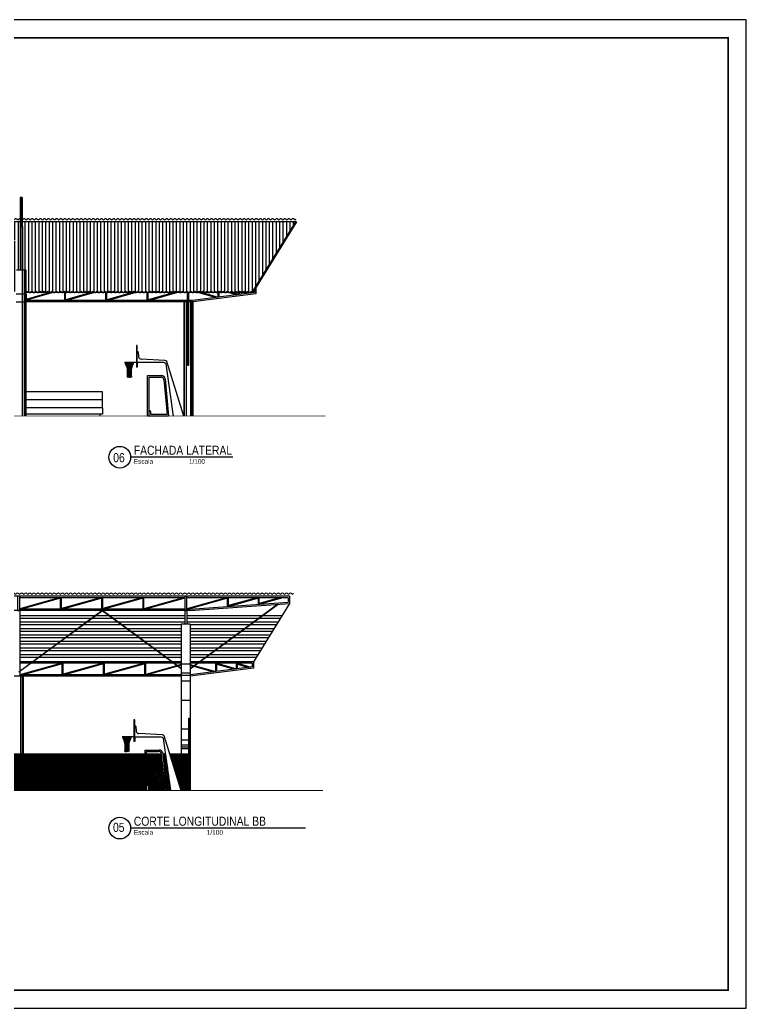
# Model space of a CAD drawing. Extents: x -56 to 214, y 236 to 291.
# Drawn here: x 173.3 to 213.5, y 235.9 to 290.6 of the extents above; entities that cross this region are included whole.
import ezdxf

# ---------------------------------------------------------------- set-up
doc = ezdxf.new("R2010")
doc.units = 0
for name, color, linetype in [('ALAMBRADO', 40, 'CONTINUOUS'), ('CORTE', 7, 'CONTINUOUS'), ('COTAS', 7, 'CONTINUOUS'), ('TELHAS', 6, 'CONTINUOUS')]:
    doc.layers.add(name, color=color, linetype=linetype)
doc.styles.add('COTAS', font='ARIALN.TTF', dxfattribs={"height": 0.15})

# ---------------------------------------------------------------- blocks, each defined once
blk = doc.blocks.new('TLH_OND')
at = {"layer": 'TELHAS'}
blk.add_lwpolyline([(0, 0, -0.638229), (0.113, 0, 0.638229), (0.226, 0, -0.638229), (0.338, 0, 0.638229), (0.451, 0, -0.638229), (0.564, 0, 0.638229), (0.677, 0, -0.638229), (0.79, 0, 0.638229), (0.902, 0, -0.638229), (1.015, 0, 0.638229), (1.128, 0)], format="xyb", dxfattribs=at)

msp = doc.modelspace()

# ---------------------------------------------------------------- hatches: boundary and pattern name
at = {"layer": 'ALAMBRADO'}
h = msp.add_hatch(dxfattribs=at)
h.set_pattern_fill('NET', color=8, scale=0.02, angle=45, style=0)
h.paths.add_polyline_path([(151.0071, 249.8902), (149.3471, 249.8902), (149.3471, 247.9202), (151.0071, 247.9202)])
h.paths.add_polyline_path([(152.7271, 249.8902), (151.0671, 249.8902), (151.0671, 247.9202), (152.7271, 247.9202)])
h.paths.add_polyline_path([(154.4471, 249.8902), (152.7871, 249.8902), (152.7871, 247.9202), (154.4471, 247.9202)])
h.paths.add_polyline_path([(156.1671, 249.8902), (154.5071, 249.8902), (154.5071, 247.9202), (156.1671, 247.9202)])
h.paths.add_polyline_path([(157.8871, 249.8902), (156.2271, 249.8902), (156.2271, 247.9202), (157.8871, 247.9202)])
h.paths.add_polyline_path([(159.6071, 249.8902), (157.9471, 249.8902), (157.9471, 247.9202), (159.6071, 247.9202)])
h.paths.add_polyline_path([(161.3271, 249.8902), (159.6671, 249.8902), (159.6671, 247.9202), (161.3271, 247.9202)])
h.paths.add_polyline_path([(163.0471, 249.8902), (161.3871, 249.8902), (161.3871, 247.9202), (163.0471, 247.9202)])
h.paths.add_polyline_path([(164.7671, 249.8902), (163.1071, 249.8902), (163.1071, 247.9202), (164.7671, 247.9202)])
h.paths.add_polyline_path([(166.4871, 249.8902), (164.8271, 249.8902), (164.8271, 247.9202), (166.4871, 247.9202)])
h.paths.add_polyline_path([(168.2071, 249.8902), (166.5471, 249.8902), (166.5471, 247.9202), (168.2071, 247.9202)])
h.paths.add_polyline_path([(169.9271, 249.8902), (168.2671, 249.8902), (168.2671, 247.9202), (169.9271, 247.9202)])
h.paths.add_polyline_path([(171.6471, 249.8902), (169.9871, 249.8902), (169.9871, 247.9202), (171.6471, 247.9202)])
h.paths.add_polyline_path([(173.3671, 249.8902), (171.7071, 249.8902), (171.7071, 247.9202), (173.3671, 247.9202)])
h.paths.add_polyline_path([(175.0871, 249.8902), (173.4271, 249.8902), (173.4271, 247.9202), (175.0871, 247.9202)])
h.paths.add_polyline_path([(176.8071, 249.8902), (175.1471, 249.8902), (175.1471, 247.9202), (176.8071, 247.9202)])
h.paths.add_polyline_path([(178.5271, 249.8902), (176.8671, 249.8902), (176.8671, 247.9202), (178.5271, 247.9202)])
h.paths.add_polyline_path([(180.2447, 249.8902), (178.5871, 249.8902), (178.5871, 247.9202), (180.2447, 247.9202)])
h.paths.add_polyline_path([(181.143, 249.8902), (180.3247, 249.8902), (180.3247, 248.1502, -1), (180.4247, 248.1502), (180.4247, 248.0002), (181.3247, 248.0002)])
h.paths.add_polyline_path([(181.3958, 249.8902), (181.2288, 249.8902), (181.4047, 247.9202), (181.6745, 247.9202)])
h.paths.add_polyline_path([(181.9671, 249.8902), (181.6324, 249.8902), (181.9671, 248.8132)])
h.paths.add_polyline_path([(182.2447, 249.8902), (182.0271, 249.8902), (182.0271, 248.6202), (182.2447, 247.9202)])
h.paths.add_polyline_path([(182.6625, 249.8902), (182.2447, 249.8902), (182.2447, 247.9202), (182.6625, 247.9202)])
at = {"layer": 'CORTE'}
h = msp.add_hatch(dxfattribs=at)
h.set_pattern_fill('LINE', color=8, scale=0.06, angle=90, style=0)
h.set_pattern_definition([(90, (-45.08816, -48.5162), (-0.1905, 1e-17), [])])
h.paths.add_polyline_path([(147.4062, 275.5299, 0.6382288), (147.519, 275.5299, -0.6382288), (147.6318, 275.5299, 0.6382288), (147.7446, 275.5299, -0.6382288), (147.8574, 275.5299, 0.6382288), (147.9702, 275.5299, -0.6382288), (148.083, 275.5299, 0.6382288), (148.1958, 275.5299, -0.6382288), (148.3086, 275.5299, 0.6382288), (148.4214, 275.5299, -0.6382288), (148.5342, 275.5299, 0.6382288), (148.647, 275.5299, -0.6382288), (148.7598, 275.5299, 0.6382288), (148.8726, 275.5299, -0.6382288), (148.9854, 275.5299, 0.6382288), (149.0982, 275.5299, -0.6382288), (149.211, 275.5299, 0.6382288), (149.3238, 275.5299, -0.6382288), (149.4366, 275.5299, 0.6382288), (149.5494, 275.5299, -0.6382288), (149.6622, 275.5299, 0.6382288), (149.775, 275.5299, -0.6382288), (149.8878, 275.5299, 0.6382288), (150.0006, 275.5299, -0.6382288), (150.1134, 275.5299, 0.6382288), (150.2262, 275.5299, -0.6382288), (150.339, 275.5299, 0.6382288), (150.4518, 275.5299, -0.6382288), (150.5646, 275.5299, 0.6382288), (150.6774, 275.5299, -0.6382288), (150.7902, 275.5299, 0.6382288), (150.903, 275.5299, -0.6382288), (151.0158, 275.5299, 0.6382288), (151.1286, 275.5299, -0.6382288), (151.2415, 275.5299, 0.6382288), (151.3543, 275.5299, -0.6382288), (151.4671, 275.5299, 0.6382288), (151.5799, 275.5299, -0.6382288), (151.6927, 275.5299, 0.6382288), (151.8055, 275.5299, -0.6382288), (151.9183, 275.5299, 0.6382288), (152.0311, 275.5299, -0.6382288), (152.1439, 275.5299, 0.6382288), (152.2567, 275.5299, -0.6382288), (152.3695, 275.5299, 0.6382288), (152.4823, 275.5299, -0.6382288), (152.5951, 275.5299, 0.6382288), (152.7079, 275.5299, -0.6382288), (152.8207, 275.5299, 0.6382288), (152.9335, 275.5299, -0.6382288), (153.0463, 275.5299, 0.6382288), (153.1591, 275.5299, -0.6382288), (153.2719, 275.5299, 0.6382288), (153.3847, 275.5299, -0.6382288), (153.4975, 275.5299, 0.6382288), (153.6103, 275.5299, -0.6382288), (153.7231, 275.5299, 0.6382288), (153.8359, 275.5299, -0.6382288), (153.9487, 275.5299, 0.6382288), (154.0615, 275.5299, -0.6382288), (154.1743, 275.5299, 0.6382288), (154.2871, 275.5299, -0.6382288), (154.3999, 275.5299, 0.6382288), (154.5127, 275.5299, -0.6382288), (154.6255, 275.5299, 0.6382288), (154.7383, 275.5299, -0.6382288), (154.8511, 275.5299, 0.6382288), (154.9639, 275.5299, -0.6382288), (155.0767, 275.5299, 0.2719543), (155.1285, 275.4941), (155.1285, 276.7579), (155.2985, 276.7579), (155.2985, 279.1579), (155.3285, 279.1579), (155.3285, 279.4158), (140.19, 279.4158), (142.5768, 275.5549, -0.4647458), (142.6685, 275.5299, 0.6382288), (142.7813, 275.5299, -0.6382288), (142.8941, 275.5299, 0.6382288), (143.0069, 275.5299, -0.6382288), (143.1197, 275.5299, 0.6382288), (143.2325, 275.5299, -0.6382288), (143.3453, 275.5299, 0.6382288), (143.4581, 275.5299, -0.6382288), (143.5709, 275.5299, 0.6382288), (143.6837, 275.5299, -0.6382288), (143.7965, 275.5299, 0.6382288), (143.9093, 275.5299, -0.6382288), (144.0222, 275.5299, 0.6382288), (144.135, 275.5299, -0.6382288), (144.2478, 275.5299, 0.6382288), (144.3606, 275.5299, -0.6382288), (144.4734, 275.5299, 0.6382288), (144.5862, 275.5299, -0.6382288), (144.699, 275.5299, 0.6382288), (144.8118, 275.5299, -0.6382288), (144.9246, 275.5299, 0.6382288), (145.0374, 275.5299, -0.6382288), (145.1502, 275.5299, 0.6382288), (145.263, 275.5299, -0.6382288), (145.3758, 275.5299, 0.6382288), (145.4886, 275.5299, -0.6382288), (145.6014, 275.5299, 0.6382288), (145.7142, 275.5299, -0.6382288), (145.827, 275.5299, 0.6382288), (145.9398, 275.5299, -0.6382288), (146.0526, 275.5299, 0.6382288), (146.1654, 275.5299, -0.6382288), (146.2782, 275.5299, 0.6382288), (146.391, 275.5299, -0.6382288), (146.5038, 275.5299, 0.6382288), (146.6166, 275.5299, -0.6382288), (146.7294, 275.5299, 0.6382288), (146.8422, 275.5299, -0.6382288), (146.955, 275.5299, 0.6382288), (147.0678, 275.5299, -0.6382288), (147.1806, 275.5299, 0.6382288), (147.2934, 275.5299, -0.6382288)])
h.paths.add_polyline_path([(155.4585, 278.3412), (155.4585, 276.7579), (155.6285, 276.7579), (155.6285, 275.5123, 0.0866001), (155.6407, 275.5299, -0.6382288), (155.7535, 275.5299, 0.6382288), (155.8663, 275.5299, -0.6382288), (155.9791, 275.5299, 0.6382288), (156.0919, 275.5299, -0.6382288), (156.2047, 275.5299, 0.6382288), (156.3175, 275.5299, -0.6382288), (156.4303, 275.5299, 0.6382288), (156.5431, 275.5299, -0.6382288), (156.6559, 275.5299, 0.6382288), (156.7687, 275.5299, -0.6382288), (156.8815, 275.5299, 0.6382288), (156.9943, 275.5299, -0.6382288), (157.1071, 275.5299, 0.6382288), (157.2199, 275.5299, -0.6382288), (157.3327, 275.5299, 0.6382288), (157.4455, 275.5299, -0.6382288), (157.5583, 275.5299, 0.6382288), (157.6711, 275.5299, -0.6382288), (157.7839, 275.5299, 0.6382288), (157.8967, 275.5299, -0.6382288), (158.0095, 275.5299, 0.6382288), (158.1223, 275.5299, -0.6382288), (158.2351, 275.5299, 0.6382288), (158.3479, 275.5299, -0.6382288), (158.4608, 275.5299, 0.6382288), (158.5736, 275.5299, -0.6382288), (158.6864, 275.5299, 0.6382288), (158.7992, 275.5299, -0.6382288), (158.912, 275.5299, 0.6382288), (159.0248, 275.5299, -0.6382288), (159.1376, 275.5299, 0.6382288), (159.2504, 275.5299, -0.6382288), (159.3632, 275.5299, 0.6382288), (159.476, 275.5299, -0.6382288), (159.5888, 275.5299, 0.6382288), (159.7016, 275.5299, -0.6382288), (159.8144, 275.5299, 0.6382288), (159.9272, 275.5299, -0.6382288), (160.04, 275.5299, 0.6382288), (160.1528, 275.5299, -0.6382288), (160.2656, 275.5299, 0.6382288), (160.3784, 275.5299, -0.6382288), (160.4912, 275.5299, 0.6382288), (160.604, 275.5299, -0.6382288), (160.7168, 275.5299, 0.6382288), (160.8296, 275.5299, -0.6382288), (160.9424, 275.5299, 0.6382288), (161.0552, 275.5299, -0.6382288), (161.168, 275.5299, 0.6382288), (161.2808, 275.5299, -0.6382288), (161.3936, 275.5299, 0.6382288), (161.5064, 275.5299, -0.6382288), (161.6192, 275.5299, 0.6382288), (161.732, 275.5299, -0.6382288), (161.8448, 275.5299, 0.6382288), (161.9576, 275.5299, -0.6382288), (162.0704, 275.5299, 0.6382288), (162.1832, 275.5299, -0.6382288), (162.296, 275.5299, 0.6382288), (162.4088, 275.5299, -0.6382288), (162.5216, 275.5299, 0.6382288), (162.6344, 275.5299, -0.6382288), (162.7472, 275.5299, 0.6382288), (162.86, 275.5299, -0.6382288), (162.9728, 275.5299, 0.6382288), (163.0856, 275.5299, -0.6382288), (163.1984, 275.5299, 0.6382288), (163.3112, 275.5299, -0.6382288), (163.424, 275.5299, 0.6382288), (163.5368, 275.5299, -0.6382288), (163.6496, 275.5299, 0.6382288), (163.7624, 275.5299, -0.6382288), (163.8752, 275.5299, 0.6382288), (163.988, 275.5299, -0.6382288), (164.1008, 275.5299, 0.1654843), (164.1285, 275.5009), (164.1285, 276.7579), (164.2985, 276.7579), (164.2985, 278.3412)])
h.paths.add_polyline_path([(159.8785, 279.4158), (155.6285, 279.4158), (155.4285, 279.4158), (155.4285, 279.1579), (155.4585, 279.1579), (155.4585, 278.3412)])
h.paths.add_polyline_path([(164.2985, 278.3412), (164.2985, 279.1579), (164.3285, 279.1579), (164.3285, 279.4158), (159.8785, 279.4158)])
h.paths.add_polyline_path([(164.4285, 279.4158), (164.4285, 279.1579), (164.4585, 279.1579), (164.4585, 278.3412), (168.8785, 279.4158)])
h.paths.add_polyline_path([(164.4585, 278.3412), (164.4585, 276.7579), (164.6285, 276.7579), (164.6285, 275.4972, 0.2046471), (164.6648, 275.5299, -0.6382288), (164.7776, 275.5299, 0.6382288), (164.8904, 275.5299, -0.6382288), (165.0032, 275.5299, 0.6382288), (165.116, 275.5299, -0.6382288), (165.2288, 275.5299, 0.6382288), (165.3416, 275.5299, -0.6382288), (165.4544, 275.5299, 0.6382288), (165.5672, 275.5299, -0.6382288), (165.6801, 275.5299, 0.6382288), (165.7929, 275.5299, -0.6382288), (165.9057, 275.5299, 0.6382288), (166.0185, 275.5299, -0.6382288), (166.1313, 275.5299, 0.6382288), (166.2441, 275.5299, -0.6382288), (166.3569, 275.5299, 0.6382288), (166.4697, 275.5299, -0.6382288), (166.5825, 275.5299, 0.6382288), (166.6953, 275.5299, -0.6382288), (166.8081, 275.5299, 0.6382288), (166.9209, 275.5299, -0.6382288), (167.0337, 275.5299, 0.6382288), (167.1465, 275.5299, -0.6382288), (167.2593, 275.5299, 0.6382288), (167.3721, 275.5299, -0.6382288), (167.4849, 275.5299, 0.6382288), (167.5977, 275.5299, -0.6382288), (167.7105, 275.5299, 0.6382288), (167.8233, 275.5299, -0.6382288), (167.9361, 275.5299, 0.6382288), (168.0489, 275.5299, -0.6382288), (168.1617, 275.5299, 0.6382288), (168.2745, 275.5299, -0.6382288), (168.3873, 275.5299, 0.6382288), (168.5001, 275.5299, -0.6382288), (168.6129, 275.5299, 0.6382288), (168.7257, 275.5299, -0.6382288), (168.8385, 275.5299, 0.6382288), (168.9513, 275.5299, -0.6382288), (169.0641, 275.5299, 0.6382288), (169.1769, 275.5299, -0.6382288), (169.2897, 275.5299, 0.6382288), (169.4025, 275.5299, -0.6382288), (169.5153, 275.5299, 0.6382288), (169.6281, 275.5299, -0.6382288), (169.7409, 275.5299, 0.6382288), (169.8537, 275.5299, -0.6382288), (169.9665, 275.5299, 0.6382288), (170.0793, 275.5299, -0.6382288), (170.1921, 275.5299, 0.6382288), (170.3049, 275.5299, -0.6382288), (170.4177, 275.5299, 0.6382288), (170.5305, 275.5299, -0.6382288), (170.6433, 275.5299, 0.6382288), (170.7561, 275.5299, -0.6382288), (170.8689, 275.5299, 0.6382288), (170.9817, 275.5299, -0.6382288), (171.0945, 275.5299, 0.6382288), (171.2073, 275.5299, -0.6382288), (171.3201, 275.5299, 0.6382288), (171.4329, 275.5299, -0.6382288), (171.5457, 275.5299, 0.6382288), (171.6585, 275.5299, -0.6382288), (171.7713, 275.5299, 0.6382288), (171.8841, 275.5299, -0.6382288), (171.9969, 275.5299, 0.6382288), (172.1097, 275.5299, -0.6382288), (172.2225, 275.5299, 0.6382288), (172.3353, 275.5299, -0.6382288), (172.4481, 275.5299, 0.6382288), (172.5609, 275.5299, -0.6382288), (172.6737, 275.5299, 0.6382288), (172.7865, 275.5299, -0.6382288), (172.8994, 275.5299, 0.6382288), (173.0122, 275.5299, -0.6382288), (173.125, 275.5299, 0.0301092), (173.1285, 275.5233), (173.1285, 276.7579), (173.2985, 276.7579), (173.2985, 278.3412)])
h.paths.add_polyline_path([(173.2985, 279.1579), (173.3285, 279.1579), (173.3285, 279.4158), (168.8785, 279.4158), (173.2985, 278.3412)])
h.paths.add_polyline_path([(173.4285, 279.4158), (173.4285, 279.1579), (173.4585, 279.1579), (173.4585, 276.7579), (173.6285, 276.7579), (173.6285, 275.494, 0.3097039), (173.689, 275.5299, -0.6382288), (173.8018, 275.5299, 0.6382288), (173.9146, 275.5299, -0.6382288), (174.0274, 275.5299, 0.6382288), (174.1402, 275.5299, -0.6382288), (174.253, 275.5299, 0.6382288), (174.3658, 275.5299, -0.6382288), (174.4786, 275.5299, 0.6382288), (174.5914, 275.5299, -0.6382288), (174.7042, 275.5299, 0.6382288), (174.817, 275.5299, -0.6382288), (174.9298, 275.5299, 0.6382288), (175.0426, 275.5299, -0.6382288), (175.1554, 275.5299, 0.6382288), (175.2682, 275.5299, -0.6382288), (175.381, 275.5299, 0.6382288), (175.4938, 275.5299, -0.6382288), (175.6066, 275.5299, 0.6382288), (175.7194, 275.5299, -0.6382288), (175.8322, 275.5299, 0.6382288), (175.945, 275.5299, -0.6382288), (176.0578, 275.5299, 0.6382288), (176.1706, 275.5299, -0.6382288), (176.2834, 275.5299, 0.6382288), (176.3962, 275.5299, -0.6382288), (176.509, 275.5299, 0.6382288), (176.6218, 275.5299, -0.6382288), (176.7346, 275.5299, 0.6382288), (176.8474, 275.5299, -0.6382288), (176.9602, 275.5299, 0.6382288), (177.073, 275.5299, -0.6382288), (177.1858, 275.5299, 0.6382288), (177.2986, 275.5299, -0.6382288), (177.4114, 275.5299, 0.6382288), (177.5242, 275.5299, -0.6382288), (177.637, 275.5299, 0.6382288), (177.7498, 275.5299, -0.6382288), (177.8626, 275.5299, 0.6382288), (177.9754, 275.5299, -0.6382288), (178.0882, 275.5299, 0.6382288), (178.201, 275.5299, -0.6382288), (178.3138, 275.5299, 0.6382288), (178.4266, 275.5299, -0.6382288), (178.5394, 275.5299, 0.6382288), (178.6522, 275.5299, -0.6382288), (178.765, 275.5299, 0.6382288), (178.8778, 275.5299, -0.6382288), (178.9906, 275.5299, 0.6382288), (179.1034, 275.5299, -0.6382288), (179.2162, 275.5299, 0.6382288), (179.329, 275.5299, -0.6382288), (179.4418, 275.5299, 0.6382288), (179.5546, 275.5299, -0.6382288), (179.6674, 275.5299, 0.6382288), (179.7802, 275.5299, -0.6382288), (179.893, 275.5299, 0.6382288), (180.0059, 275.5299, -0.6382288), (180.1187, 275.5299, 0.6382288), (180.2315, 275.5299, -0.6382288), (180.3443, 275.5299, 0.6382288), (180.4571, 275.5299, -0.6382288), (180.5699, 275.5299, 0.6382288), (180.6827, 275.5299, -0.6382288), (180.7955, 275.5299, 0.6382288), (180.9083, 275.5299, -0.6382288), (181.0211, 275.5299, 0.6382288), (181.1339, 275.5299, -0.6382288), (181.2467, 275.5299, 0.6382288), (181.3595, 275.5299, -0.6382288), (181.4723, 275.5299, 0.6382288), (181.5851, 275.5299, -0.6382288), (181.6979, 275.5299, 0.6382288), (181.8107, 275.5299, -0.6382288), (181.9235, 275.5299, 0.6382288), (182.0363, 275.5299, -0.6382288), (182.1491, 275.5299, 0.6382288), (182.2619, 275.5299, -0.6382288), (182.3747, 275.5299, 0.6382288), (182.4875, 275.5299, -0.6382288), (182.6003, 275.5299, 0.6382288), (182.7131, 275.5299, -0.6382288), (182.8259, 275.5299, 0.6382288), (182.9387, 275.5299, -0.6382288), (183.0515, 275.5299, 0.6382288), (183.1643, 275.5299, -0.6382288), (183.2771, 275.5299, 0.6382288), (183.3899, 275.5299, -0.6382288), (183.5027, 275.5299, 0.6382288), (183.6155, 275.5299, -0.6382288), (183.7283, 275.5299, 0.6382288), (183.8411, 275.5299, -0.6382288), (183.9539, 275.5299, 0.6382288), (184.0667, 275.5299, -0.6382288), (184.1795, 275.5299, 0.6382288), (184.2923, 275.5299, -0.6382288), (184.4051, 275.5299, 0.6382288), (184.5179, 275.5299, -0.6382288), (184.6307, 275.5299, 0.6382288), (184.7435, 275.5299, -0.6382288), (184.8563, 275.5299, 0.6382288), (184.9691, 275.5299, -0.6382288), (185.0819, 275.5299, 0.6382288), (185.1947, 275.5299, -0.6382288), (185.3075, 275.5299, 0.6382288), (185.4203, 275.5299, -0.6382288), (185.5331, 275.5299, 0.6382288), (185.6459, 275.5299, -0.6382288), (185.7587, 275.5299, 0.6382288), (185.8715, 275.5299, -0.6382288), (185.9843, 275.5299, 0.6382288), (186.0971, 275.5299, -0.4292338), (186.1826, 275.5587), (188.567, 279.4158)])

# ---------------------------------------------------------------- linework, layer by layer
at = {"layer": 'ALAMBRADO', "color": 8}
for p, q in [((148.2447, 249.9502), (180.2447, 249.9502)), ((171.7071, 249.8902), (173.3671, 249.8902)), ((173.3671, 249.8902), (173.3671, 247.9202)), ((173.3671, 249.8902), (173.3671, 247.9202)), ((173.4271, 249.8902), (173.4271, 247.9202)), ((173.4271, 249.8902), (173.4271, 247.9202)), ((173.4271, 249.8902), (175.0871, 249.8902)), ((175.0871, 249.8902), (175.0871, 247.9202)), ((175.1471, 249.8902), (175.1471, 247.9202)), ((175.1471, 249.8902), (176.8071, 249.8902)), ((176.8071, 249.8902), (176.8071, 247.9202)), ((176.8671, 249.8902), (176.8671, 247.9202)), ((176.8671, 249.8902), (178.5271, 249.8902)), ((178.5271, 249.8902), (178.5271, 247.9202)), ((178.5871, 249.8902), (178.5871, 247.9202)), ((178.5871, 249.8902), (180.2447, 249.8902)), ((180.3247, 249.9502), (181.1371, 249.9502)), ((180.3247, 249.8902), (181.143, 249.8902)), ((181.2235, 249.9502), (181.3873, 249.9502)), ((181.2288, 249.8902), (181.3958, 249.8902)), ((181.6137, 249.9502), (182.6625, 249.9502)), ((181.6324, 249.8902), (181.9671, 249.8902)), ((181.9671, 249.8902), (181.9671, 248.8132)), ((182.0271, 249.8902), (182.0271, 248.6202)), ((182.0271, 249.8902), (182.6625, 249.8902))]:
    msp.add_line(p, q, dxfattribs=at)
at = {"layer": 'ALAMBRADO'}
msp.add_lwpolyline([(182.6925, 247.9202), (182.6625, 247.9202), (182.6625, 251.9202), (182.6925, 251.9202)], close=True, dxfattribs=at)
at = {"layer": 'CORTE', "color": 3}
for p, q in [((173.3285, 280.7579), (173.3285, 279.1579)), ((173.4285, 280.7579), (173.3285, 280.7579)), ((173.4285, 280.7579), (173.4285, 279.1579)), ((173.2985, 279.1579), (173.4585, 279.1579)), ((173.4585, 279.1579), (173.4585, 276.7579)), ((182.3785, 274.9806), (182.3785, 268.6579)), ((182.5877, 274.9806), (182.3785, 274.9806)), ((182.6621, 275.0606), (182.5877, 275.0606)), ((182.6621, 275.0606), (182.6621, 275.0606)), ((182.8785, 274.9806), (182.6621, 274.9806)), ((182.8785, 274.9806), (182.8785, 268.6579)), ((182.7447, 257.134), (182.2447, 257.134)), ((182.2447, 257.134), (182.2447, 254.9202)), ((182.7447, 257.134), (182.7447, 254.9202)), ((182.2447, 254.4202), (182.2447, 250.2202)), ((182.7447, 254.4202), (182.7447, 250.2202))]:
    msp.add_line(p, q, dxfattribs=at)
at = {"layer": 'CORTE', "color": 8}
for p, q in [((173.3556, 280.7579), (173.3556, 279.1579)), ((173.3294, 279.1579), (173.3294, 276.7579)), ((173.4105, 279.1579), (173.4105, 276.7579)), ((173.4376, 279.1579), (173.4376, 276.7579)), ((173.4364, 276.7579), (173.4364, 268.6579)), ((173.5518, 276.7579), (173.5518, 268.6579)), ((173.5964, 276.7579), (173.5964, 268.6579)), ((173.6146, 276.7579), (173.6146, 275.4079)), ((173.6146, 276.7579), (173.6146, 275.4079)), ((173.6344, 275.4079), (173.6344, 274.9579)), ((175.1597, 275.4939), (173.6585, 275.0699)), ((174.9758, 275.4939), (173.6585, 275.1218)), ((175.791, 275.0606), (175.791, 275.4939)), ((177.2583, 275.4939), (175.841, 275.0936)), ((175.841, 275.0606), (175.841, 275.4939)), ((177.4422, 275.4939), (175.908, 275.0606)), ((178.0735, 275.0606), (178.0735, 275.4939)), ((179.5408, 275.4939), (178.1235, 275.0936)), ((178.1235, 275.0606), (178.1235, 275.4939)), ((179.7247, 275.4939), (178.1905, 275.0606)), ((180.356, 275.0606), (180.356, 275.4939)), ((180.406, 275.0606), (180.406, 275.4939)), ((181.8483, 275.4939), (180.406, 275.0865)), ((182.0322, 275.4939), (180.498, 275.0606)), ((186.2985, 275.5009), (182.8734, 275.0606)), ((186.3785, 275.4306), (182.8785, 274.9806)), ((183.2248, 275.4939), (184.1692, 275.2272)), ((183.4088, 275.4939), (184.2956, 275.2434)), ((184.2956, 275.2434), (184.2956, 275.4939)), ((184.3456, 275.2498), (184.3456, 275.4939)), ((184.8934, 275.4939), (185.3158, 275.3746)), ((185.0773, 275.4939), (185.4422, 275.3908)), ((185.4422, 275.3908), (185.4422, 275.4939)), ((185.4922, 275.3973), (185.4922, 275.4939)), ((186.04, 275.4939), (186.1037, 275.4759)), ((186.2047, 275.4993), (186.2301, 275.4921)), ((186.2985, 275.6512), (186.2985, 275.5009)), ((186.3785, 275.7806), (186.3785, 275.4306)), ((173.6146, 274.9579), (173.6146, 268.6579)), ((182.8734, 275.0606), (173.6585, 275.0606)), ((182.3785, 274.9806), (173.6585, 274.9806)), ((182.3995, 274.9806), (182.3995, 268.6579)), ((182.5148, 274.9806), (182.5148, 268.6579)), ((182.7558, 274.9806), (182.7558, 268.6579)), ((182.8362, 274.9806), (182.8362, 268.6579)), ((182.8571, 274.9806), (182.8571, 268.6579)), ((180.3785, 268.6579), (180.3785, 270.8979)), ((180.3785, 270.8979), (181.1556, 270.8979)), ((180.4585, 268.8879), (180.4585, 270.8179)), ((180.4585, 270.8179), (181.1222, 270.8179)), ((181.2716, 270.6822), (181.4585, 268.7379)), ((181.3548, 270.7157), (181.5385, 268.6579)), ((177.8785, 270.0079), (173.6285, 270.0079)), ((177.8785, 269.1079), (177.8785, 270.0079)), ((177.8785, 269.5579), (173.6285, 269.5579)), ((180.4585, 268.6579), (180.4585, 268.8879)), ((180.5585, 268.7379), (180.5585, 268.8879)), ((181.5385, 268.6579), (180.3785, 268.6579)), ((181.4585, 268.7379), (180.5585, 268.7379)), ((188.2447, 258.278), (186.2447, 255.0428)), ((182.4347, 257.5877), (173.3047, 257.5877)), ((182.4347, 257.4421), (173.3047, 257.4421)), ((187.8179, 257.5877), (182.5547, 257.5877)), ((187.728, 257.4421), (182.5547, 257.4421)), ((182.4347, 257.2332), (173.3047, 257.2332)), ((182.2447, 257.0876), (173.3047, 257.0876)), ((182.2447, 256.8787), (173.3047, 256.8787)), ((187.5988, 257.2332), (182.5547, 257.2332)), ((187.5088, 257.0876), (182.7447, 257.0876)), ((187.3797, 256.8787), (182.7447, 256.8787)), ((182.2447, 256.7332), (173.3047, 256.7332)), ((182.2447, 256.5253), (173.3047, 256.5253)), ((182.2447, 256.3798), (173.3047, 256.3798)), ((187.2897, 256.7332), (182.7447, 256.7332)), ((187.1612, 256.5253), (182.7447, 256.5253)), ((187.0712, 256.3798), (182.7447, 256.3798)), ((182.2447, 256.1714), (173.3047, 256.1714)), ((182.2447, 256.0258), (173.3047, 256.0258)), ((182.2447, 255.7969), (173.3047, 255.7969)), ((186.9424, 256.1714), (182.7447, 256.1714)), ((186.8524, 256.0258), (182.7447, 256.0258)), ((186.7109, 255.7969), (182.7447, 255.7969)), ((182.2447, 255.6514), (173.3047, 255.6514)), ((182.2447, 255.4384), (173.3047, 255.4384)), ((182.2447, 255.2929), (173.3047, 255.2929)), ((186.6209, 255.6514), (182.7447, 255.6514)), ((186.4893, 255.4384), (182.7447, 255.4384)), ((186.3993, 255.2929), (182.7447, 255.2929)), ((182.2447, 255.0428), (173.3047, 255.0428)), ((182.2447, 254.9628), (173.3047, 254.9628)), ((175.5653, 254.9605), (173.3078, 254.3228)), ((175.6572, 254.9345), (173.4917, 254.3228)), ((175.6572, 254.3228), (175.6572, 254.9605)), ((177.8478, 254.9605), (175.7072, 254.3559)), ((175.7072, 254.3228), (175.7072, 254.9605)), ((177.9397, 254.9345), (175.7742, 254.3228)), ((177.9397, 254.3228), (177.9397, 254.9605)), ((180.1303, 254.9605), (177.9897, 254.3559)), ((177.9897, 254.3228), (177.9897, 254.9605)), ((180.2222, 254.9345), (178.0567, 254.3228)), ((180.2222, 254.3228), (180.2222, 254.9605)), ((180.2722, 254.3228), (180.2722, 254.9605)), ((182.2447, 254.9059), (180.2722, 254.3488)), ((182.2447, 254.854), (180.3642, 254.3228)), ((186.2447, 255.0428), (182.7447, 255.0428)), ((186.1647, 254.9628), (182.7447, 254.9628)), ((182.7447, 254.9059), (184.1618, 254.5057)), ((182.7447, 254.854), (184.0354, 254.4894)), ((186.1647, 254.7632), (182.7447, 254.3235)), ((186.2447, 254.6928), (182.7447, 254.2428)), ((184.1618, 254.5057), (184.1618, 254.9628)), ((184.2118, 254.5121), (184.2118, 254.9628)), ((184.2118, 254.9628), (185.3084, 254.6531)), ((184.2118, 254.9109), (185.182, 254.6369)), ((185.3084, 254.6531), (185.3084, 254.9628)), ((185.3584, 254.6595), (185.3584, 254.9628)), ((185.3584, 254.9628), (186.0963, 254.7544)), ((185.3584, 254.9109), (185.9699, 254.7382)), ((186.1647, 254.9628), (186.1647, 254.7632)), ((186.2447, 255.0428), (186.2447, 254.6928)), ((182.2447, 254.2428), (146.2447, 254.2428)), ((182.2447, 254.3228), (173.3047, 254.3228)), ((173.3486, 254.2428), (173.3486, 249.9502)), ((173.4293, 254.2428), (173.4293, 249.9502)), ((173.4696, 254.2428), (173.4696, 249.9502)), ((173.4947, 254.2428), (173.4947, 249.9502)), ((182.7447, 254.2965), (182.2447, 254.2965)), ((182.7447, 253.9668), (182.2447, 253.9668)), ((182.7447, 252.8951), (182.2447, 252.8951)), ((182.7447, 251.3082), (182.2447, 251.3082)), ((182.7447, 250.7105), (182.2447, 250.7105)), ((182.7447, 250.422), (182.2447, 250.422)), ((182.7447, 250.3189), (182.2447, 250.3189)), ((173.4293, 249.8902), (173.4293, 248.3702)), ((180.2447, 250.1602), (181.0218, 250.1602)), ((180.2447, 247.9202), (180.2447, 250.1602)), ((180.3247, 248.1502), (180.3247, 250.0802)), ((180.3247, 250.0802), (180.9885, 250.0802)), ((181.1378, 249.9445), (181.3247, 248.0002)), ((181.221, 249.9779), (181.4047, 247.9202)), ((180.3247, 247.9202), (180.3247, 248.1502)), ((180.4247, 248.0002), (180.4247, 248.1502)), ((181.4047, 247.9202), (180.2447, 247.9202)), ((181.3247, 248.0002), (180.4247, 248.0002))]:
    msp.add_line(p, q, dxfattribs=at)
at = {"layer": 'CORTE', "color": 2}
for p, q in [((173.3556, 280.1988), (173.3972, 280.1988)), ((173.1285, 276.7579), (173.6285, 276.7579)), ((173.6285, 276.7579), (173.6285, 275.4079)), ((173.6285, 276.7579), (173.6285, 275.4079)), ((173.6585, 275.4079), (173.0985, 275.4079)), ((173.6585, 275.4079), (173.6585, 274.9579)), ((173.6585, 274.9579), (173.0985, 274.9579)), ((173.6285, 274.9579), (173.6285, 268.6579))]:
    msp.add_line(p, q, dxfattribs=at)
at = {"layer": 'CORTE'}
for p, q in [((173.3285, 279.4158), (164.4285, 279.4158)), ((188.6258, 279.4158), (173.4285, 279.4158)), ((188.567, 279.4158), (186.1425, 275.4939)), ((188.6258, 279.4158), (186.2013, 275.4939)), ((186.2013, 275.4939), (173.6285, 275.4939)), ((182.5877, 275.0606), (182.5877, 275.4939)), ((182.6621, 275.0606), (182.6621, 275.4939)), ((177.8785, 269.1079), (173.6285, 269.1079)), ((177.8785, 269.1079), (177.8785, 268.7579)), ((177.8785, 268.7579), (173.6285, 268.7579)), ((177.7285, 268.7579), (177.7285, 268.6579)), ((185.0956, 266.3782), (179.4405, 266.3782)), ((188.2447, 258.678), (140.2447, 258.678)), ((182.4347, 258.598), (173.3047, 258.598)), ((175.4703, 258.598), (173.3047, 257.9864)), ((175.5622, 258.5721), (173.3967, 257.9604)), ((175.5622, 257.9604), (175.5622, 258.598)), ((177.7528, 258.598), (175.6122, 257.9935)), ((175.6122, 257.9604), (175.6122, 258.598)), ((177.8447, 258.5721), (175.6792, 257.9604)), ((177.8447, 257.9604), (177.8447, 258.598)), ((180.0353, 258.598), (177.8947, 257.9935)), ((177.8947, 257.9604), (177.8947, 258.598)), ((180.1272, 258.5721), (177.9617, 257.9604)), ((180.1272, 257.9604), (180.1272, 258.598)), ((182.3428, 258.598), (180.1772, 257.9864)), ((180.1772, 257.9604), (180.1772, 258.598)), ((182.4347, 258.5721), (180.2692, 257.9604)), ((188.1647, 258.598), (182.5547, 258.598)), ((184.7203, 258.598), (182.5547, 257.9864)), ((184.8122, 258.5721), (182.6467, 257.9604)), ((184.8122, 258.1101), (184.8122, 258.598)), ((186.4219, 258.598), (184.8622, 258.1575)), ((184.8622, 258.1137), (184.8622, 258.598)), ((186.5139, 258.5721), (184.9011, 258.1165)), ((186.5139, 258.2331), (186.5139, 258.598)), ((187.6881, 258.598), (186.5639, 258.2805)), ((186.5639, 258.2367), (186.5639, 258.598)), ((187.872, 258.598), (186.6027, 258.2395)), ((188.1647, 258.598), (188.1647, 258.3525)), ((188.2447, 258.678), (188.2447, 258.278)), ((182.7447, 257.8804), (145.7447, 257.8804)), ((173.2447, 254.4991), (177.8528, 257.8804)), ((173.2566, 254.483), (177.8697, 257.868)), ((182.4347, 257.9604), (173.3047, 257.9604)), ((173.3047, 257.8804), (173.3047, 254.2428)), ((182.2447, 254.6578), (177.8697, 257.868)), ((182.2447, 254.6826), (177.8866, 257.8804)), ((182.4347, 257.8804), (182.4347, 257.134)), ((182.7447, 257.9604), (182.5547, 257.9604)), ((182.5547, 257.8804), (182.5547, 257.134)), ((182.739, 257.9602), (188.1647, 258.3525)), ((182.7447, 257.8804), (188.2447, 258.278)), ((182.7447, 254.6578), (187.6166, 258.2326)), ((182.7447, 254.6826), (187.5791, 258.2299)), ((189.1209, 245.8348), (179.4405, 245.8348))]:
    msp.add_line(p, q, dxfattribs=at)
at = {"layer": 'CORTE', "color": 8, "linetype": 'Continuous'}
for p, q in [((179.7564, 272.5644), (179.7564, 271.3644)), ((179.8064, 272.5644), (179.7564, 272.5644)), ((179.8064, 272.2144), (179.8064, 272.5644)), ((179.8064, 271.6144), (179.8064, 272.2144)), ((179.8564, 272.2144), (179.8064, 272.2144)), ((179.8564, 272.2144), (179.8825, 271.941)), ((179.1164, 271.6394), (179.7564, 271.6394)), ((179.1164, 271.6394), (179.1164, 271.6144)), ((179.1164, 271.6144), (179.4766, 271.2542)), ((179.1164, 271.6144), (179.4766, 271.2542)), ((179.1164, 271.6144), (179.6064, 271.6144)), ((179.1822, 271.6144), (179.1382, 271.5705)), ((179.2529, 271.6144), (179.1612, 271.5227)), ((179.3236, 271.6144), (179.1832, 271.474)), ((179.1871, 271.6144), (179.4873, 271.3142)), ((179.3943, 271.6144), (179.2034, 271.4235)), ((179.465, 271.6144), (179.2212, 271.3706)), ((179.5357, 271.6144), (179.2356, 271.3142)), ((179.6064, 271.6144), (179.2463, 271.2542)), ((179.6064, 271.6144), (179.2463, 271.2542)), ((179.2579, 271.6144), (179.5017, 271.3706)), ((179.3286, 271.6144), (179.5194, 271.4235)), ((179.3993, 271.6144), (179.5397, 271.474)), ((179.47, 271.6144), (179.5616, 271.5227)), ((179.5407, 271.6144), (179.5846, 271.5705)), ((179.6064, 271.6394), (179.6064, 271.6144)), ((179.8064, 271.6144), (179.8064, 271.3644)), ((181.2718, 271.6144), (179.8064, 271.6144)), ((181.3319, 271.7357), (180.0239, 271.8055)), ((182.3785, 268.6579), (181.4382, 271.6831)), ((179.1809, 271.4792), (179.4696, 271.1905)), ((179.2222, 271.3672), (179.4663, 271.1232)), ((179.4663, 271.05), (179.2421, 270.8258)), ((179.2429, 271.2758), (179.4663, 271.0524)), ((179.4662, 271.1206), (179.2486, 270.903)), ((179.2529, 271.1951), (179.4692, 270.9788)), ((179.542, 271.4792), (179.2533, 271.1905)), ((179.47, 271.1951), (179.2537, 270.9788)), ((179.2565, 271.05), (179.4808, 270.8258)), ((179.5007, 271.3672), (179.2566, 271.1232)), ((179.4799, 271.2758), (179.2566, 271.0524)), ((179.2567, 271.1206), (179.4743, 270.903)), ((179.8064, 271.3644), (179.7564, 271.3644)), ((181.8083, 268.6579), (181.4002, 271.542)), ((179.2442, 270.8502), (179.28, 270.8144)), ((179.2495, 270.9156), (179.3507, 270.8144)), ((179.2539, 270.982), (179.4215, 270.8144)), ((179.28, 270.8144), (179.3014, 270.8144)), ((179.469, 270.982), (179.3014, 270.8144)), ((179.3507, 270.8144), (179.3721, 270.8144)), ((179.4733, 270.9156), (179.3721, 270.8144)), ((179.4215, 270.8144), (179.4428, 270.8144)), ((179.4786, 270.8502), (179.4428, 270.8144)), ((179.6226, 251.8267), (179.6226, 250.6267)), ((179.6726, 251.8267), (179.6226, 251.8267)), ((179.6726, 251.4767), (179.6726, 251.8267)), ((179.6726, 250.8767), (179.6726, 251.4767)), ((179.7226, 251.4767), (179.6726, 251.4767)), ((179.7226, 251.4767), (179.7487, 251.2033)), ((178.9826, 250.9017), (179.6226, 250.9017)), ((178.9826, 250.9017), (178.9826, 250.8767)), ((178.9826, 250.8767), (179.4726, 250.8767)), ((178.9826, 250.8767), (179.3428, 250.5165)), ((178.9826, 250.8767), (179.3428, 250.5165)), ((179.0484, 250.8767), (179.0045, 250.8327)), ((179.1191, 250.8767), (179.0274, 250.785)), ((179.0471, 250.7415), (179.3358, 250.4528)), ((179.1898, 250.8767), (179.0494, 250.7363)), ((179.0534, 250.8767), (179.3535, 250.5765)), ((179.2605, 250.8767), (179.0696, 250.6858)), ((179.3312, 250.8767), (179.0874, 250.6329)), ((179.4019, 250.8767), (179.1018, 250.5765)), ((179.4726, 250.8767), (179.1125, 250.5165)), ((179.4726, 250.8767), (179.1125, 250.5165)), ((179.4082, 250.7415), (179.1195, 250.4528)), ((179.1241, 250.8767), (179.3679, 250.6329)), ((179.1948, 250.8767), (179.3857, 250.6858)), ((179.2655, 250.8767), (179.4059, 250.7363)), ((179.3362, 250.8767), (179.4279, 250.785)), ((179.4069, 250.8767), (179.4508, 250.8327)), ((179.4726, 250.9017), (179.4726, 250.8767)), ((179.6726, 250.8767), (179.6726, 250.6267)), ((181.138, 250.8767), (179.6726, 250.8767)), ((181.1981, 250.998), (179.8901, 251.0677)), ((181.6745, 247.9202), (181.2664, 250.8043)), ((182.2447, 247.9202), (181.3044, 250.9454)), ((179.0884, 250.6295), (179.3325, 250.3854)), ((179.3325, 250.3123), (179.1083, 250.0881)), ((179.1092, 250.538), (179.3325, 250.3147)), ((179.3324, 250.3829), (179.1148, 250.1653)), ((179.1191, 250.4574), (179.3354, 250.2411)), ((179.3362, 250.4574), (179.1199, 250.2411)), ((179.1201, 250.2443), (179.2877, 250.0767)), ((179.3669, 250.6295), (179.1228, 250.3854)), ((179.3461, 250.538), (179.1228, 250.3147)), ((179.1228, 250.3123), (179.347, 250.0881)), ((179.1229, 250.3829), (179.3405, 250.1653)), ((179.3352, 250.2443), (179.1676, 250.0767)), ((179.6726, 250.6267), (179.6226, 250.6267)), ((179.1104, 250.1125), (179.1463, 250.0767)), ((179.1157, 250.1779), (179.217, 250.0767)), ((179.1463, 250.0767), (179.1676, 250.0767)), ((179.217, 250.0767), (179.2383, 250.0767)), ((179.3396, 250.1779), (179.2383, 250.0767)), ((179.2877, 250.0767), (179.309, 250.0767)), ((179.3449, 250.1125), (179.309, 250.0767))]:
    msp.add_line(p, q, dxfattribs=at)
at = {"layer": 'CORTE', "color": 6}
for p, q in [((182.2447, 254.9202), (182.2447, 254.4202)), ((182.7447, 254.9202), (182.2447, 254.9202)), ((182.7447, 254.9202), (182.7447, 254.4202)), ((182.7447, 254.4202), (182.2447, 254.4202)), ((182.7447, 250.2202), (182.2447, 250.2202)), ((182.2447, 250.2202), (182.2447, 249.9502)), ((182.7447, 250.2202), (182.7447, 247.9202))]:
    msp.add_line(p, q, dxfattribs=at)
at = {"layer": 'CORTE'}
msp.add_lwpolyline([(131.9247, 235.8593), (213.5247, 235.8593), (213.5247, 290.6058), (131.9247, 290.6058)], close=True, dxfattribs=at)
at = {"layer": 'CORTE', "const_width": 0.1}
msp.add_lwpolyline([(132.9247, 236.8593), (212.5247, 236.8593), (212.5247, 289.6058), (132.9247, 289.6058)], close=True, dxfattribs=at)
at = {"layer": 'CORTE', "color": 2}
for points in [[(173.3556, 280.7579), (173.3972, 280.7579), (173.3972, 279.6397), (173.3556, 279.6397)], [(173.3047, 258.678), (173.1847, 258.678), (173.1847, 257.8804), (173.3047, 257.8804)], [(182.5547, 258.678), (182.4347, 258.678), (182.4347, 257.8804), (182.5547, 257.8804)]]:
    msp.add_lwpolyline(points, close=True, dxfattribs=at)
at = {"layer": 'CORTE', "color": 3}
msp.add_lwpolyline([(182.5877, 275.0606), (182.5877, 271.4787), (182.6621, 271.4787), (182.6621, 275.0606)], dxfattribs=at)
at = {"layer": 'CORTE', "const_width": 0.05}
for points in [[(139.0767, 268.6579), (190.2334, 268.6579)], [(138.9429, 247.9202), (190.0996, 247.9202)]]:
    msp.add_lwpolyline(points, dxfattribs=at)
at = {"layer": 'CORTE'}
for centre in [(178.8405, 266.3782), (178.8405, 245.8348)]:
    msp.add_circle(centre, 0.6, dxfattribs=at)
at = {"layer": 'CORTE', "color": 8, "linetype": 'Continuous'}
for centre, start, end in [((180.0318, 271.9553), 185.45243, 266.94712), ((181.2718, 271.4644), 31.14643, 90), ((181.3239, 271.5859), 40.39038, 86.94712), ((179.8981, 251.2175), 185.45243, 266.94712), ((181.138, 250.7267), 31.14643, 90), ((181.1901, 250.8482), 40.39038, 86.94712)]:
    msp.add_arc(centre, 0.15, start, end, dxfattribs=at)
at = {"layer": 'CORTE', "color": 8}
for centre, radius, start, end in [((181.1222, 270.6679), 0.15, 5.49232, 90), ((181.1556, 270.6979), 0.2, 5.10217, 90), ((180.5085, 268.8879), 0.05, 0, 180), ((180.9885, 249.9302), 0.15, 5.49232, 90), ((181.0218, 249.9602), 0.2, 5.10217, 90), ((180.3747, 248.1502), 0.05, 0, 180)]:
    msp.add_arc(centre, radius, start, end, dxfattribs=at)
at = {"layer": 'CORTE', "color": 8, "linetype": 'Continuous'}
for points in [[(179.1164, 271.6144), (179.1566, 271.5338), (179.2805, 271.2854), (179.2579, 271.0045), (179.2411, 270.8144)], [(179.6064, 271.6144), (179.5662, 271.5338), (179.4423, 271.2854), (179.465, 271.0045), (179.4818, 270.8144)], [(178.9826, 250.8767), (179.0228, 250.7961), (179.1467, 250.5477), (179.1241, 250.2668), (179.1073, 250.0767)], [(179.4726, 250.8767), (179.4325, 250.7961), (179.3086, 250.5477), (179.3312, 250.2668), (179.348, 250.0767)]]:
    msp.add_open_spline(points, degree=3, knots=[0, 0, 0, 0, 0.2667953, 0.82223892, 0.82223892, 0.82223892, 0.82223892], dxfattribs=at)
at = {"layer": 'TELHAS'}
for points in [[(172.8069, 279.5658, -0.6382288), (172.9197, 279.5658, 0.6382288), (173.0325, 279.5658, -0.6382288), (173.1453, 279.5658, 0.6382288), (173.2581, 279.5658, -0.3548659), (173.3285, 279.6001, -0.3548659)], [(173.4285, 279.5298, 0.2864838), (173.4837, 279.5658, -0.6382288), (173.5965, 279.5658, 0.6382288), (173.7093, 279.5658, -0.6382288), (173.8221, 279.5658, 0.6382288), (173.9349, 279.5658)], [(173.6285, 275.494, 0.3097039), (173.689, 275.5299, -0.6382288), (173.8018, 275.5299, 0.6382288), (173.9146, 275.5299, -0.6382288), (174.0274, 275.5299, 0.6382288), (174.1402, 275.5299)], [(185.4203, 275.5299, -0.6382288), (185.5331, 275.5299, 0.6382288), (185.6459, 275.5299, -0.6382288), (185.7587, 275.5299, 0.6382288), (185.8715, 275.5299, -0.6382288), (185.9843, 275.5299, 0.6382288), (186.0971, 275.5299, -0.4292338), (186.1826, 275.5587, -0.4292338)]]:
    msp.add_lwpolyline(points, format="xyb", dxfattribs=at)

# ---------------------------------------------------------------- block references
at = {"layer": 'CORTE', "color": 6}
for p in [(173.9349, 279.5658), (175.0629, 279.5658), (176.1909, 279.5658), (177.3189, 279.5658), (178.4469, 279.5658), (179.5749, 279.5658), (180.703, 279.5658), (181.831, 279.5658), (182.959, 279.5658), (184.087, 279.5658), (185.215, 279.5658), (186.343, 279.5658), (187.4711, 279.5658), (174.1402, 275.5299), (175.2682, 275.5299), (176.3962, 275.5299), (177.5242, 275.5299), (178.6522, 275.5299), (179.7802, 275.5299), (180.9083, 275.5299), (182.0363, 275.5299), (183.1643, 275.5299), (184.2923, 275.5299), (172.6731, 258.828), (173.8011, 258.828), (174.9291, 258.828), (176.0571, 258.828), (177.1851, 258.828), (178.3131, 258.828), (179.4412, 258.828), (180.5692, 258.828), (181.6972, 258.828), (182.8252, 258.828), (183.9532, 258.828), (185.0812, 258.828), (186.2093, 258.828), (187.3373, 258.828)]:
    msp.add_blockref('TLH_OND', p, dxfattribs=at)

# ---------------------------------------------------------------- texts
at = {"layer": 'COTAS', "style": 'COTAS'}
for s, height, p in [('FACHADA LATERAL', 0.5, (179.6161, 266.5108)), ('06', 0.5, (178.4747, 266.1054)), ('Escala                    1/100', 0.26, (179.6161, 266.0139)), ('CORTE LONGITUDINAL BB', 0.5, (179.6161, 245.9674)), ('05', 0.5, (178.4641, 245.6267)), ('Escala                              1/100', 0.26, (179.6161, 245.4705))]:
    msp.add_text(s, height=height, dxfattribs=at).set_placement(p)

doc.saveas('drawing.dxf')
